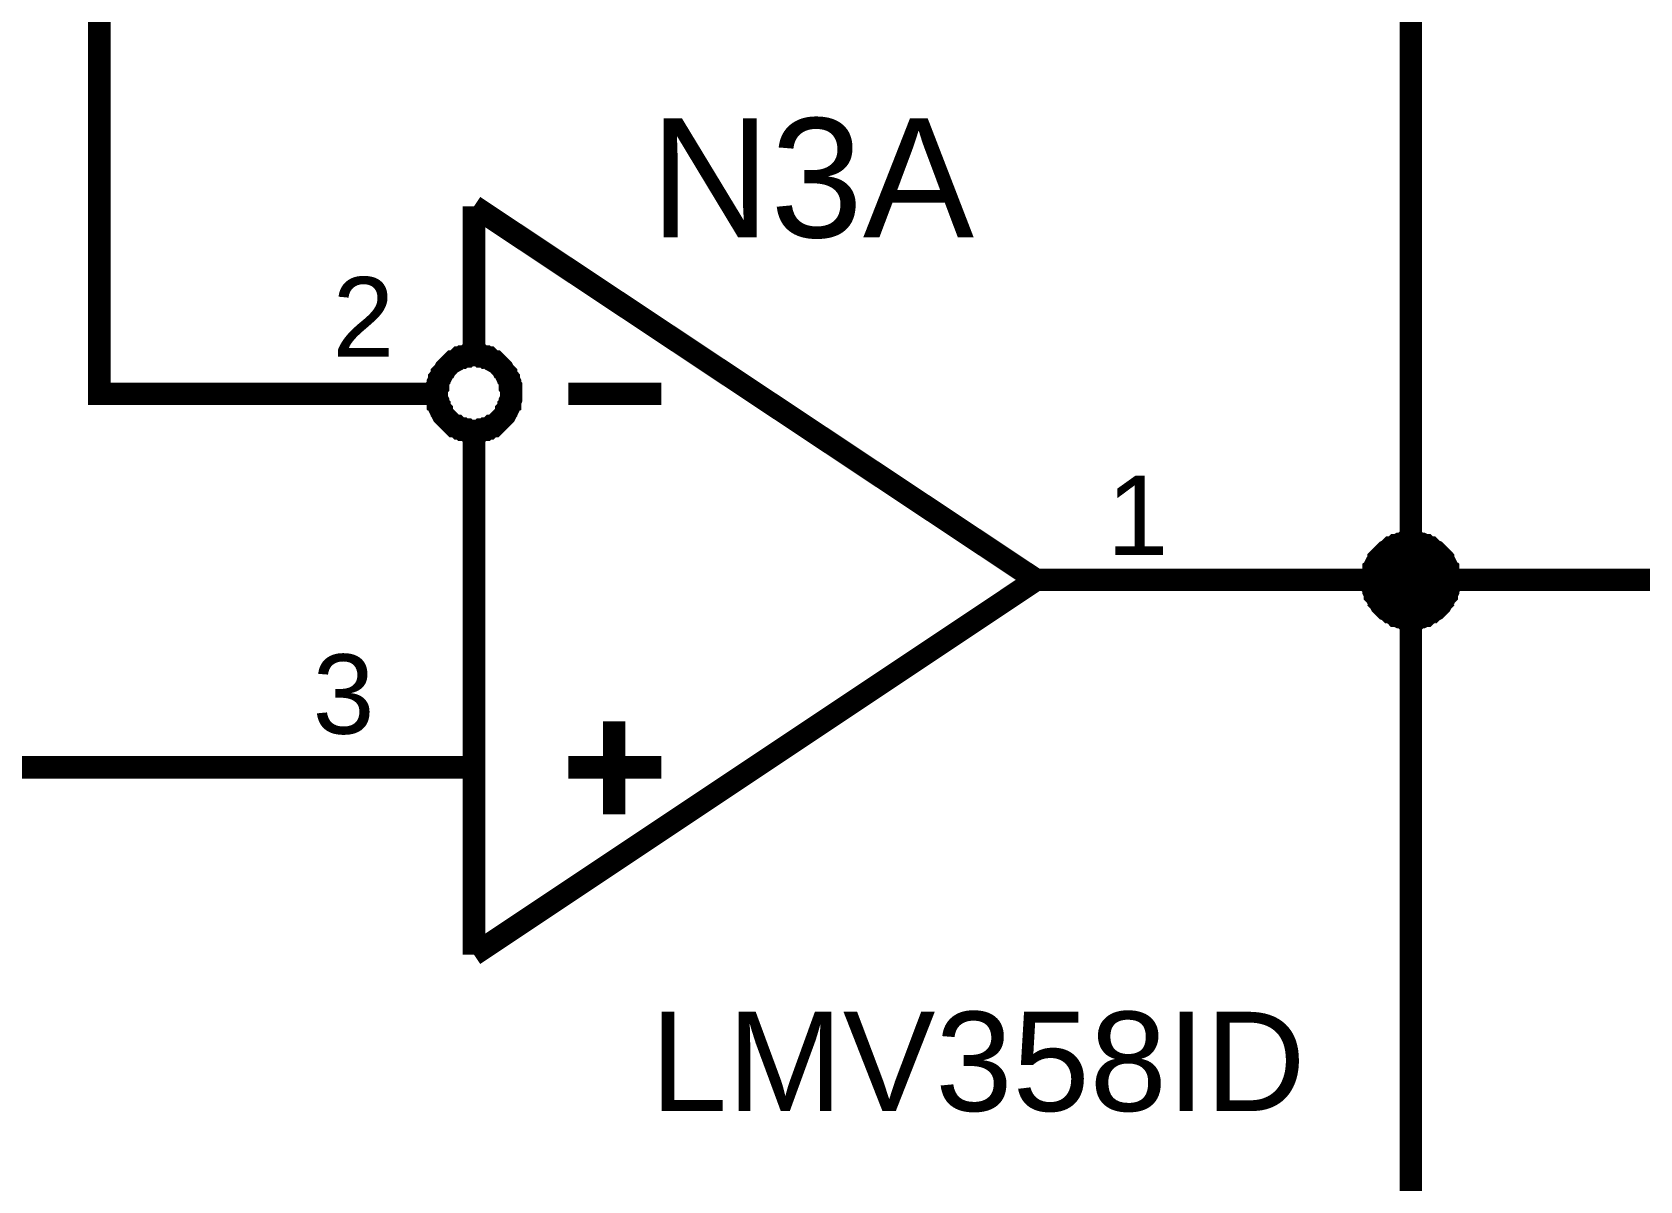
# Model space of a CAD drawing. Header units: millimetres. Extents: x -2024 to 917, y -725 to 13.
# Drawn here: x 366.23 to 387.68, y -271.8 to -256.47 of the extents above; entities that cross this region are included whole.
import ezdxf

# ---------------------------------------------------------------- set-up
doc = ezdxf.new("R2010")
doc.units = ezdxf.units.MM
doc.layers.add('Sheet', color=255, linetype='Continuous')
doc.styles.get("Standard").update_dxf_attribs({"font": 'arial.ttf'})

msp = doc.modelspace()

# ---------------------------------------------------------------- linework, layer by layer
at = {"layer": 'Sheet'}
for points, const_width in [([(369.626, -261.298), (367.127, -261.298), (367.127, -253.796), (384.621, -253.796), (384.621, -263.781), (382.122, -263.781)], 0.3), ([(372.125, -258.797), (372.125, -260.668)], 0.3), ([(372.125, -258.797), (379.623, -263.781)], 0.3), ([(371.628, -261.298), (371.628, -261.264), (371.628, -261.248), (371.628, -261.215), (371.645, -261.198), (371.645, -261.165), (371.645, -261.148), (371.662, -261.115), (371.662, -261.099), (371.678, -261.082), (371.695, -261.049), (371.695, -261.033), (371.711, -261.016), (371.728, -260.999), (371.744, -260.966), (371.761, -260.95), (371.777, -260.933), (371.794, -260.917), (371.81, -260.9), (371.827, -260.884), (371.844, -260.867), (371.86, -260.867), (371.893, -260.85), (371.91, -260.834), (371.926, -260.817), (371.959, -260.817), (371.976, -260.801), (371.993, -260.801), (372.026, -260.801), (372.042, -260.784), (372.075, -260.784), (372.092, -260.784), (372.125, -260.784)], 0.3), ([(372.125, -260.784), (372.092, -260.784), (372.075, -260.784), (372.042, -260.784), (372.026, -260.801), (371.993, -260.801), (371.976, -260.801), (371.959, -260.817), (371.926, -260.817), (371.91, -260.834), (371.893, -260.85), (371.86, -260.867), (371.844, -260.867), (371.827, -260.884), (371.81, -260.9), (371.794, -260.917), (371.777, -260.933), (371.761, -260.95), (371.744, -260.966), (371.728, -260.999), (371.711, -261.016), (371.695, -261.033), (371.695, -261.049), (371.678, -261.082), (371.662, -261.099), (371.662, -261.115), (371.645, -261.148), (371.645, -261.165), (371.645, -261.198), (371.628, -261.215), (371.628, -261.248), (371.628, -261.264), (371.628, -261.298)], 0.3), ([(372.125, -260.784), (372.158, -260.784), (372.175, -260.784), (372.208, -260.784), (372.224, -260.801), (372.257, -260.801), (372.274, -260.801), (372.29, -260.817), (372.324, -260.817), (372.34, -260.834), (372.357, -260.85), (372.39, -260.867), (372.406, -260.867), (372.423, -260.884), (372.439, -260.9), (372.456, -260.917), (372.473, -260.933), (372.489, -260.95), (372.506, -260.966), (372.522, -260.999), (372.539, -261.016), (372.555, -261.033), (372.555, -261.049), (372.572, -261.082), (372.588, -261.099), (372.588, -261.115), (372.605, -261.148), (372.605, -261.165), (372.605, -261.198), (372.621, -261.215), (372.621, -261.248), (372.621, -261.264), (372.621, -261.298)], 0.3), ([(372.621, -261.298), (372.621, -261.264), (372.621, -261.248), (372.621, -261.215), (372.605, -261.198), (372.605, -261.165), (372.605, -261.148), (372.588, -261.115), (372.588, -261.099), (372.572, -261.082), (372.555, -261.049), (372.555, -261.033), (372.539, -261.016), (372.522, -260.999), (372.506, -260.966), (372.489, -260.95), (372.473, -260.933), (372.456, -260.917), (372.439, -260.9), (372.423, -260.884), (372.406, -260.867), (372.39, -260.867), (372.357, -260.85), (372.34, -260.834), (372.324, -260.817), (372.29, -260.817), (372.274, -260.801), (372.257, -260.801), (372.224, -260.801), (372.208, -260.784), (372.175, -260.784), (372.158, -260.784), (372.125, -260.784)], 0.3), ([(371.628, -261.298), (369.626, -261.298)], 0.3), ([(372.125, -261.794), (372.092, -261.794), (372.075, -261.794), (372.042, -261.794), (372.026, -261.778), (371.993, -261.778), (371.976, -261.778), (371.959, -261.761), (371.926, -261.761), (371.91, -261.745), (371.893, -261.728), (371.86, -261.728), (371.844, -261.711), (371.827, -261.695), (371.81, -261.678), (371.794, -261.662), (371.777, -261.645), (371.761, -261.629), (371.744, -261.612), (371.728, -261.596), (371.711, -261.579), (371.695, -261.546), (371.695, -261.529), (371.678, -261.513), (371.662, -261.48), (371.662, -261.463), (371.645, -261.447), (371.645, -261.413), (371.645, -261.397), (371.628, -261.364), (371.628, -261.347), (371.628, -261.314), (371.628, -261.298)], 0.3), ([(371.628, -261.298), (371.628, -261.298)], 0.3), ([(371.628, -261.298), (371.628, -261.314), (371.628, -261.347), (371.628, -261.364), (371.645, -261.397), (371.645, -261.413), (371.645, -261.447), (371.662, -261.463), (371.662, -261.48), (371.678, -261.513), (371.695, -261.529), (371.695, -261.546), (371.711, -261.579), (371.728, -261.596), (371.744, -261.612), (371.761, -261.629), (371.777, -261.645), (371.794, -261.662), (371.81, -261.678), (371.827, -261.695), (371.844, -261.711), (371.86, -261.728), (371.893, -261.728), (371.91, -261.745), (371.926, -261.761), (371.959, -261.761), (371.976, -261.778), (371.993, -261.778), (372.026, -261.778), (372.042, -261.794), (372.075, -261.794), (372.092, -261.794), (372.125, -261.794)], 0.3), ([(372.621, -261.298), (372.621, -261.314), (372.621, -261.347), (372.621, -261.364), (372.605, -261.397), (372.605, -261.413), (372.605, -261.447), (372.588, -261.463), (372.588, -261.48), (372.572, -261.513), (372.555, -261.529), (372.555, -261.546), (372.539, -261.579), (372.522, -261.596), (372.506, -261.612), (372.489, -261.629), (372.473, -261.645), (372.456, -261.662), (372.439, -261.678), (372.423, -261.695), (372.406, -261.711), (372.39, -261.728), (372.357, -261.728), (372.34, -261.745), (372.324, -261.761), (372.29, -261.761), (372.274, -261.778), (372.257, -261.778), (372.224, -261.778), (372.208, -261.794), (372.175, -261.794), (372.158, -261.794), (372.125, -261.794)], 0.3), ([(372.125, -261.794), (372.158, -261.794), (372.175, -261.794), (372.208, -261.794), (372.224, -261.778), (372.257, -261.778), (372.274, -261.778), (372.29, -261.761), (372.324, -261.761), (372.34, -261.745), (372.357, -261.728), (372.39, -261.728), (372.406, -261.711), (372.423, -261.695), (372.439, -261.678), (372.456, -261.662), (372.473, -261.645), (372.489, -261.629), (372.506, -261.612), (372.522, -261.596), (372.539, -261.579), (372.555, -261.546), (372.555, -261.529), (372.572, -261.513), (372.588, -261.48), (372.588, -261.463), (372.605, -261.447), (372.605, -261.413), (372.605, -261.397), (372.621, -261.364), (372.621, -261.347), (372.621, -261.314), (372.621, -261.298)], 0.3), ([(372.621, -261.298), (372.621, -261.298), (372.621, -261.298), (372.621, -261.298), (372.621, -261.298), (372.621, -261.298), (372.621, -261.298), (372.621, -261.298), (372.621, -261.298), (372.621, -261.298), (372.621, -261.298), (372.621, -261.298), (372.621, -261.298), (372.621, -261.298), (372.621, -261.298), (372.621, -261.298), (372.621, -261.298), (372.621, -261.298), (372.621, -261.298), (372.621, -261.298), (372.621, -261.298), (372.621, -261.298), (372.621, -261.298), (372.621, -261.298), (372.621, -261.298), (372.621, -261.298), (372.621, -261.298), (372.621, -261.298), (372.621, -261.298), (372.621, -261.298), (372.621, -261.298), (372.621, -261.298), (372.621, -261.298)], 0.3), ([(372.621, -261.298), (372.621, -261.298)], 0.3), ([(373.383, -261.298), (374.624, -261.298)], 0.3), ([(372.125, -261.91), (372.125, -268.782)], 0.3), ([(384.108, -263.781), (384.108, -263.765), (384.108, -263.732), (384.108, -263.715), (384.124, -263.682), (384.124, -263.665), (384.124, -263.632), (384.141, -263.616), (384.141, -263.599), (384.158, -263.566), (384.174, -263.55), (384.191, -263.533), (384.191, -263.5), (384.207, -263.483), (384.224, -263.467), (384.24, -263.45), (384.257, -263.434), (384.273, -263.417), (384.29, -263.4), (384.323, -263.384), (384.34, -263.367), (384.356, -263.351), (384.373, -263.351), (384.406, -263.334), (384.422, -263.318), (384.439, -263.318), (384.472, -263.301), (384.489, -263.301), (384.522, -263.301), (384.538, -263.285), (384.571, -263.285), (384.588, -263.285), (384.621, -263.285)], 0.3), ([(384.108, -263.781), (384.108, -263.765), (384.108, -263.732), (384.108, -263.715), (384.124, -263.682), (384.124, -263.665), (384.124, -263.632), (384.141, -263.616), (384.141, -263.599), (384.158, -263.566), (384.174, -263.55), (384.191, -263.533), (384.191, -263.5), (384.207, -263.483), (384.224, -263.467), (384.24, -263.45), (384.257, -263.434), (384.273, -263.417), (384.29, -263.4), (384.323, -263.384), (384.34, -263.367), (384.356, -263.351), (384.373, -263.351), (384.406, -263.334), (384.422, -263.318), (384.439, -263.318), (384.472, -263.301), (384.489, -263.301), (384.522, -263.301), (384.538, -263.285), (384.571, -263.285), (384.588, -263.285), (384.621, -263.285)], 0.3), ([(384.108, -263.781), (384.108, -263.765), (384.108, -263.732), (384.108, -263.715), (384.124, -263.682), (384.124, -263.665), (384.124, -263.632), (384.141, -263.616), (384.141, -263.599), (384.158, -263.566), (384.174, -263.55), (384.191, -263.533), (384.191, -263.5), (384.207, -263.483), (384.224, -263.467), (384.24, -263.45), (384.257, -263.434), (384.273, -263.417), (384.29, -263.4), (384.323, -263.384), (384.34, -263.367), (384.356, -263.351), (384.373, -263.351), (384.406, -263.334), (384.422, -263.318), (384.439, -263.318), (384.472, -263.301), (384.489, -263.301), (384.522, -263.301), (384.538, -263.285), (384.571, -263.285), (384.588, -263.285), (384.621, -263.285)], 0.3), ([(384.108, -263.781), (384.108, -263.765), (384.108, -263.732), (384.108, -263.715), (384.124, -263.682), (384.124, -263.665), (384.124, -263.632), (384.141, -263.616), (384.141, -263.599), (384.158, -263.566), (384.174, -263.55), (384.191, -263.533), (384.191, -263.5), (384.207, -263.483), (384.224, -263.467), (384.24, -263.45), (384.257, -263.434), (384.273, -263.417), (384.29, -263.4), (384.323, -263.384), (384.34, -263.367), (384.356, -263.351), (384.373, -263.351), (384.406, -263.334), (384.422, -263.318), (384.439, -263.318), (384.472, -263.301), (384.489, -263.301), (384.522, -263.301), (384.538, -263.285), (384.571, -263.285), (384.588, -263.285), (384.621, -263.285)], 0.3), ([(384.108, -263.781), (384.108, -263.765), (384.108, -263.732), (384.108, -263.715), (384.124, -263.682), (384.124, -263.665), (384.124, -263.632), (384.141, -263.616), (384.141, -263.599), (384.158, -263.566), (384.174, -263.55), (384.191, -263.533), (384.191, -263.5), (384.207, -263.483), (384.224, -263.467), (384.24, -263.45), (384.257, -263.434), (384.273, -263.417), (384.29, -263.4), (384.323, -263.384), (384.34, -263.367), (384.356, -263.351), (384.373, -263.351), (384.406, -263.334), (384.422, -263.318), (384.439, -263.318), (384.472, -263.301), (384.489, -263.301), (384.522, -263.301), (384.538, -263.285), (384.571, -263.285), (384.588, -263.285), (384.621, -263.285)], 0.3), ([(384.108, -263.781), (384.108, -263.765), (384.108, -263.732), (384.108, -263.715), (384.124, -263.682), (384.124, -263.665), (384.124, -263.632), (384.141, -263.616), (384.141, -263.599), (384.158, -263.566), (384.174, -263.55), (384.191, -263.533), (384.191, -263.5), (384.207, -263.483), (384.224, -263.467), (384.24, -263.45), (384.257, -263.434), (384.273, -263.417), (384.29, -263.4), (384.323, -263.384), (384.34, -263.367), (384.356, -263.351), (384.373, -263.351), (384.406, -263.334), (384.422, -263.318), (384.439, -263.318), (384.472, -263.301), (384.489, -263.301), (384.522, -263.301), (384.538, -263.285), (384.571, -263.285), (384.588, -263.285), (384.621, -263.285)], 0.3), ([(384.621, -263.285), (384.621, -263.285)], 0.3), ([(384.621, -263.285), (384.654, -263.285), (384.671, -263.285), (384.704, -263.285), (384.72, -263.301), (384.753, -263.301), (384.77, -263.301), (384.803, -263.318), (384.82, -263.318), (384.836, -263.334), (384.869, -263.351), (384.886, -263.351), (384.902, -263.367), (384.919, -263.384), (384.952, -263.4), (384.969, -263.417), (384.985, -263.434), (385.002, -263.45), (385.018, -263.467), (385.035, -263.483), (385.051, -263.5), (385.051, -263.533), (385.068, -263.55), (385.084, -263.566), (385.101, -263.599), (385.101, -263.616), (385.118, -263.632), (385.118, -263.665), (385.118, -263.682), (385.134, -263.715), (385.134, -263.732), (385.134, -263.765), (385.134, -263.781)], 0.3), ([(384.621, -263.285), (384.621, -263.285)], 0.3), ([(384.621, -263.285), (384.654, -263.285), (384.671, -263.285), (384.704, -263.285), (384.72, -263.301), (384.753, -263.301), (384.77, -263.301), (384.803, -263.318), (384.82, -263.318), (384.836, -263.334), (384.869, -263.351), (384.886, -263.351), (384.902, -263.367), (384.919, -263.384), (384.952, -263.4), (384.969, -263.417), (384.985, -263.434), (385.002, -263.45), (385.018, -263.467), (385.035, -263.483), (385.051, -263.5), (385.051, -263.533), (385.068, -263.55), (385.084, -263.566), (385.101, -263.599), (385.101, -263.616), (385.118, -263.632), (385.118, -263.665), (385.118, -263.682), (385.134, -263.715), (385.134, -263.732), (385.134, -263.765), (385.134, -263.781)], 0.3), ([(384.621, -263.285), (384.621, -263.285)], 0.3), ([(384.621, -263.285), (384.654, -263.285), (384.671, -263.285), (384.704, -263.285), (384.72, -263.301), (384.753, -263.301), (384.77, -263.301), (384.803, -263.318), (384.82, -263.318), (384.836, -263.334), (384.869, -263.351), (384.886, -263.351), (384.902, -263.367), (384.919, -263.384), (384.952, -263.4), (384.969, -263.417), (384.985, -263.434), (385.002, -263.45), (385.018, -263.467), (385.035, -263.483), (385.051, -263.5), (385.051, -263.533), (385.068, -263.55), (385.084, -263.566), (385.101, -263.599), (385.101, -263.616), (385.118, -263.632), (385.118, -263.665), (385.118, -263.682), (385.134, -263.715), (385.134, -263.732), (385.134, -263.765), (385.134, -263.781)], 0.3), ([(384.621, -263.285), (384.621, -263.285)], 0.3), ([(384.621, -263.285), (384.654, -263.285), (384.671, -263.285), (384.704, -263.285), (384.72, -263.301), (384.753, -263.301), (384.77, -263.301), (384.803, -263.318), (384.82, -263.318), (384.836, -263.334), (384.869, -263.351), (384.886, -263.351), (384.902, -263.367), (384.919, -263.384), (384.952, -263.4), (384.969, -263.417), (384.985, -263.434), (385.002, -263.45), (385.018, -263.467), (385.035, -263.483), (385.051, -263.5), (385.051, -263.533), (385.068, -263.55), (385.084, -263.566), (385.101, -263.599), (385.101, -263.616), (385.118, -263.632), (385.118, -263.665), (385.118, -263.682), (385.134, -263.715), (385.134, -263.732), (385.134, -263.765), (385.134, -263.781)], 0.3), ([(384.621, -263.285), (384.621, -263.285)], 0.3), ([(384.621, -263.285), (384.654, -263.285), (384.671, -263.285), (384.704, -263.285), (384.72, -263.301), (384.753, -263.301), (384.77, -263.301), (384.803, -263.318), (384.82, -263.318), (384.836, -263.334), (384.869, -263.351), (384.886, -263.351), (384.902, -263.367), (384.919, -263.384), (384.952, -263.4), (384.969, -263.417), (384.985, -263.434), (385.002, -263.45), (385.018, -263.467), (385.035, -263.483), (385.051, -263.5), (385.051, -263.533), (385.068, -263.55), (385.084, -263.566), (385.101, -263.599), (385.101, -263.616), (385.118, -263.632), (385.118, -263.665), (385.118, -263.682), (385.134, -263.715), (385.134, -263.732), (385.134, -263.765), (385.134, -263.781)], 0.3), ([(384.621, -263.285), (384.621, -263.285)], 0.3), ([(384.621, -263.285), (384.654, -263.285), (384.671, -263.285), (384.704, -263.285), (384.72, -263.301), (384.753, -263.301), (384.77, -263.301), (384.803, -263.318), (384.82, -263.318), (384.836, -263.334), (384.869, -263.351), (384.886, -263.351), (384.902, -263.367), (384.919, -263.384), (384.952, -263.4), (384.969, -263.417), (384.985, -263.434), (385.002, -263.45), (385.018, -263.467), (385.035, -263.483), (385.051, -263.5), (385.051, -263.533), (385.068, -263.55), (385.084, -263.566), (385.101, -263.599), (385.101, -263.616), (385.118, -263.632), (385.118, -263.665), (385.118, -263.682), (385.134, -263.715), (385.134, -263.732), (385.134, -263.765), (385.134, -263.781)], 0.3), ([(384.108, -263.781), (384.108, -263.765), (384.108, -263.732), (384.108, -263.715), (384.124, -263.682), (384.124, -263.665), (384.124, -263.632), (384.141, -263.616), (384.141, -263.599), (384.158, -263.566), (384.174, -263.55), (384.191, -263.533), (384.191, -263.5), (384.207, -263.483), (384.224, -263.467), (384.24, -263.45), (384.257, -263.434), (384.273, -263.417), (384.29, -263.4), (384.323, -263.384), (384.34, -263.367), (384.356, -263.351), (384.373, -263.351), (384.406, -263.334), (384.422, -263.318), (384.439, -263.318), (384.472, -263.301), (384.489, -263.301), (384.522, -263.301), (384.538, -263.285), (384.571, -263.285), (384.588, -263.285), (384.621, -263.285)], 0.0991), ([(384.108, -263.781), (384.108, -263.765), (384.108, -263.732), (384.108, -263.715), (384.124, -263.682), (384.124, -263.665), (384.124, -263.632), (384.141, -263.616), (384.141, -263.599), (384.158, -263.566), (384.174, -263.55), (384.191, -263.533), (384.191, -263.5), (384.207, -263.483), (384.224, -263.467), (384.24, -263.45), (384.257, -263.434), (384.273, -263.417), (384.29, -263.4), (384.323, -263.384), (384.34, -263.367), (384.356, -263.351), (384.373, -263.351), (384.406, -263.334), (384.422, -263.318), (384.439, -263.318), (384.472, -263.301), (384.489, -263.301), (384.522, -263.301), (384.538, -263.285), (384.571, -263.285), (384.588, -263.285), (384.621, -263.285)], 0.0991), ([(384.108, -263.781), (384.108, -263.765), (384.108, -263.732), (384.108, -263.715), (384.124, -263.682), (384.124, -263.665), (384.124, -263.632), (384.141, -263.616), (384.141, -263.599), (384.158, -263.566), (384.174, -263.55), (384.191, -263.533), (384.191, -263.5), (384.207, -263.483), (384.224, -263.467), (384.24, -263.45), (384.257, -263.434), (384.273, -263.417), (384.29, -263.4), (384.323, -263.384), (384.34, -263.367), (384.356, -263.351), (384.373, -263.351), (384.406, -263.334), (384.422, -263.318), (384.439, -263.318), (384.472, -263.301), (384.489, -263.301), (384.522, -263.301), (384.538, -263.285), (384.571, -263.285), (384.588, -263.285), (384.621, -263.285)], 0.0991), ([(384.108, -263.781), (384.108, -263.765), (384.108, -263.732), (384.108, -263.715), (384.124, -263.682), (384.124, -263.665), (384.124, -263.632), (384.141, -263.616), (384.141, -263.599), (384.158, -263.566), (384.174, -263.55), (384.191, -263.533), (384.191, -263.5), (384.207, -263.483), (384.224, -263.467), (384.24, -263.45), (384.257, -263.434), (384.273, -263.417), (384.29, -263.4), (384.323, -263.384), (384.34, -263.367), (384.356, -263.351), (384.373, -263.351), (384.406, -263.334), (384.422, -263.318), (384.439, -263.318), (384.472, -263.301), (384.489, -263.301), (384.522, -263.301), (384.538, -263.285), (384.571, -263.285), (384.588, -263.285), (384.621, -263.285)], 0.0991), ([(384.108, -263.781), (384.108, -263.765), (384.108, -263.732), (384.108, -263.715), (384.124, -263.682), (384.124, -263.665), (384.124, -263.632), (384.141, -263.616), (384.141, -263.599), (384.158, -263.566), (384.174, -263.55), (384.191, -263.533), (384.191, -263.5), (384.207, -263.483), (384.224, -263.467), (384.24, -263.45), (384.257, -263.434), (384.273, -263.417), (384.29, -263.4), (384.323, -263.384), (384.34, -263.367), (384.356, -263.351), (384.373, -263.351), (384.406, -263.334), (384.422, -263.318), (384.439, -263.318), (384.472, -263.301), (384.489, -263.301), (384.522, -263.301), (384.538, -263.285), (384.571, -263.285), (384.588, -263.285), (384.621, -263.285)], 0.0991), ([(384.108, -263.781), (384.108, -263.765), (384.108, -263.732), (384.108, -263.715), (384.124, -263.682), (384.124, -263.665), (384.124, -263.632), (384.141, -263.616), (384.141, -263.599), (384.158, -263.566), (384.174, -263.55), (384.191, -263.533), (384.191, -263.5), (384.207, -263.483), (384.224, -263.467), (384.24, -263.45), (384.257, -263.434), (384.273, -263.417), (384.29, -263.4), (384.323, -263.384), (384.34, -263.367), (384.356, -263.351), (384.373, -263.351), (384.406, -263.334), (384.422, -263.318), (384.439, -263.318), (384.472, -263.301), (384.489, -263.301), (384.522, -263.301), (384.538, -263.285), (384.571, -263.285), (384.588, -263.285), (384.621, -263.285)], 0.0991), ([(384.621, -263.285), (384.621, -263.285)], 0.0991), ([(384.621, -263.285), (384.654, -263.285), (384.671, -263.285), (384.704, -263.285), (384.72, -263.301), (384.753, -263.301), (384.77, -263.301), (384.803, -263.318), (384.82, -263.318), (384.836, -263.334), (384.869, -263.351), (384.886, -263.351), (384.902, -263.367), (384.919, -263.384), (384.952, -263.4), (384.969, -263.417), (384.985, -263.434), (385.002, -263.45), (385.018, -263.467), (385.035, -263.483), (385.051, -263.5), (385.051, -263.533), (385.068, -263.55), (385.084, -263.566), (385.101, -263.599), (385.101, -263.616), (385.118, -263.632), (385.118, -263.665), (385.118, -263.682), (385.134, -263.715), (385.134, -263.732), (385.134, -263.765), (385.134, -263.781)], 0.0991), ([(384.621, -263.285), (384.621, -263.285)], 0.0991), ([(384.621, -263.285), (384.654, -263.285), (384.671, -263.285), (384.704, -263.285), (384.72, -263.301), (384.753, -263.301), (384.77, -263.301), (384.803, -263.318), (384.82, -263.318), (384.836, -263.334), (384.869, -263.351), (384.886, -263.351), (384.902, -263.367), (384.919, -263.384), (384.952, -263.4), (384.969, -263.417), (384.985, -263.434), (385.002, -263.45), (385.018, -263.467), (385.035, -263.483), (385.051, -263.5), (385.051, -263.533), (385.068, -263.55), (385.084, -263.566), (385.101, -263.599), (385.101, -263.616), (385.118, -263.632), (385.118, -263.665), (385.118, -263.682), (385.134, -263.715), (385.134, -263.732), (385.134, -263.765), (385.134, -263.781)], 0.0991), ([(384.621, -263.285), (384.621, -263.285)], 0.0991), ([(384.621, -263.285), (384.654, -263.285), (384.671, -263.285), (384.704, -263.285), (384.72, -263.301), (384.753, -263.301), (384.77, -263.301), (384.803, -263.318), (384.82, -263.318), (384.836, -263.334), (384.869, -263.351), (384.886, -263.351), (384.902, -263.367), (384.919, -263.384), (384.952, -263.4), (384.969, -263.417), (384.985, -263.434), (385.002, -263.45), (385.018, -263.467), (385.035, -263.483), (385.051, -263.5), (385.051, -263.533), (385.068, -263.55), (385.084, -263.566), (385.101, -263.599), (385.101, -263.616), (385.118, -263.632), (385.118, -263.665), (385.118, -263.682), (385.134, -263.715), (385.134, -263.732), (385.134, -263.765), (385.134, -263.781)], 0.0991), ([(384.621, -263.285), (384.621, -263.285)], 0.0991), ([(384.621, -263.285), (384.654, -263.285), (384.671, -263.285), (384.704, -263.285), (384.72, -263.301), (384.753, -263.301), (384.77, -263.301), (384.803, -263.318), (384.82, -263.318), (384.836, -263.334), (384.869, -263.351), (384.886, -263.351), (384.902, -263.367), (384.919, -263.384), (384.952, -263.4), (384.969, -263.417), (384.985, -263.434), (385.002, -263.45), (385.018, -263.467), (385.035, -263.483), (385.051, -263.5), (385.051, -263.533), (385.068, -263.55), (385.084, -263.566), (385.101, -263.599), (385.101, -263.616), (385.118, -263.632), (385.118, -263.665), (385.118, -263.682), (385.134, -263.715), (385.134, -263.732), (385.134, -263.765), (385.134, -263.781)], 0.0991), ([(384.621, -263.285), (384.621, -263.285)], 0.0991), ([(384.621, -263.285), (384.654, -263.285), (384.671, -263.285), (384.704, -263.285), (384.72, -263.301), (384.753, -263.301), (384.77, -263.301), (384.803, -263.318), (384.82, -263.318), (384.836, -263.334), (384.869, -263.351), (384.886, -263.351), (384.902, -263.367), (384.919, -263.384), (384.952, -263.4), (384.969, -263.417), (384.985, -263.434), (385.002, -263.45), (385.018, -263.467), (385.035, -263.483), (385.051, -263.5), (385.051, -263.533), (385.068, -263.55), (385.084, -263.566), (385.101, -263.599), (385.101, -263.616), (385.118, -263.632), (385.118, -263.665), (385.118, -263.682), (385.134, -263.715), (385.134, -263.732), (385.134, -263.765), (385.134, -263.781)], 0.0991), ([(384.621, -263.285), (384.621, -263.285)], 0.0991), ([(384.621, -263.285), (384.654, -263.285), (384.671, -263.285), (384.704, -263.285), (384.72, -263.301), (384.753, -263.301), (384.77, -263.301), (384.803, -263.318), (384.82, -263.318), (384.836, -263.334), (384.869, -263.351), (384.886, -263.351), (384.902, -263.367), (384.919, -263.384), (384.952, -263.4), (384.969, -263.417), (384.985, -263.434), (385.002, -263.45), (385.018, -263.467), (385.035, -263.483), (385.051, -263.5), (385.051, -263.533), (385.068, -263.55), (385.084, -263.566), (385.101, -263.599), (385.101, -263.616), (385.118, -263.632), (385.118, -263.665), (385.118, -263.682), (385.134, -263.715), (385.134, -263.732), (385.134, -263.765), (385.134, -263.781)], 0.0991), ([(379.623, -263.781), (372.125, -268.782)], 0.3), ([(379.623, -263.781), (382.122, -263.781)], 0.3), ([(384.621, -264.295), (384.588, -264.295), (384.571, -264.295), (384.538, -264.295), (384.522, -264.278), (384.489, -264.278), (384.472, -264.278), (384.439, -264.262), (384.422, -264.262), (384.406, -264.245), (384.373, -264.228), (384.356, -264.212), (384.34, -264.212), (384.323, -264.195), (384.29, -264.179), (384.273, -264.162), (384.257, -264.146), (384.24, -264.129), (384.224, -264.113), (384.207, -264.079), (384.191, -264.063), (384.191, -264.046), (384.174, -264.03), (384.158, -263.997), (384.141, -263.98), (384.141, -263.963), (384.124, -263.93), (384.124, -263.914), (384.124, -263.881), (384.108, -263.864), (384.108, -263.831), (384.108, -263.814), (384.108, -263.781)], 0.3), ([(384.108, -263.781), (384.108, -263.781)], 0.3), ([(384.621, -264.295), (384.588, -264.295), (384.571, -264.295), (384.538, -264.295), (384.522, -264.278), (384.489, -264.278), (384.472, -264.278), (384.439, -264.262), (384.422, -264.262), (384.406, -264.245), (384.373, -264.228), (384.356, -264.212), (384.34, -264.212), (384.323, -264.195), (384.29, -264.179), (384.273, -264.162), (384.257, -264.146), (384.24, -264.129), (384.224, -264.113), (384.207, -264.079), (384.191, -264.063), (384.191, -264.046), (384.174, -264.03), (384.158, -263.997), (384.141, -263.98), (384.141, -263.963), (384.124, -263.93), (384.124, -263.914), (384.124, -263.881), (384.108, -263.864), (384.108, -263.831), (384.108, -263.814), (384.108, -263.781)], 0.3), ([(384.108, -263.781), (384.108, -263.781)], 0.3), ([(384.621, -264.295), (384.588, -264.295), (384.571, -264.295), (384.538, -264.295), (384.522, -264.278), (384.489, -264.278), (384.472, -264.278), (384.439, -264.262), (384.422, -264.262), (384.406, -264.245), (384.373, -264.228), (384.356, -264.212), (384.34, -264.212), (384.323, -264.195), (384.29, -264.179), (384.273, -264.162), (384.257, -264.146), (384.24, -264.129), (384.224, -264.113), (384.207, -264.079), (384.191, -264.063), (384.191, -264.046), (384.174, -264.03), (384.158, -263.997), (384.141, -263.98), (384.141, -263.963), (384.124, -263.93), (384.124, -263.914), (384.124, -263.881), (384.108, -263.864), (384.108, -263.831), (384.108, -263.814), (384.108, -263.781)], 0.3), ([(384.108, -263.781), (384.108, -263.781)], 0.3), ([(384.621, -264.295), (384.588, -264.295), (384.571, -264.295), (384.538, -264.295), (384.522, -264.278), (384.489, -264.278), (384.472, -264.278), (384.439, -264.262), (384.422, -264.262), (384.406, -264.245), (384.373, -264.228), (384.356, -264.212), (384.34, -264.212), (384.323, -264.195), (384.29, -264.179), (384.273, -264.162), (384.257, -264.146), (384.24, -264.129), (384.224, -264.113), (384.207, -264.079), (384.191, -264.063), (384.191, -264.046), (384.174, -264.03), (384.158, -263.997), (384.141, -263.98), (384.141, -263.963), (384.124, -263.93), (384.124, -263.914), (384.124, -263.881), (384.108, -263.864), (384.108, -263.831), (384.108, -263.814), (384.108, -263.781)], 0.3), ([(384.108, -263.781), (384.108, -263.781)], 0.3), ([(384.621, -264.295), (384.588, -264.295), (384.571, -264.295), (384.538, -264.295), (384.522, -264.278), (384.489, -264.278), (384.472, -264.278), (384.439, -264.262), (384.422, -264.262), (384.406, -264.245), (384.373, -264.228), (384.356, -264.212), (384.34, -264.212), (384.323, -264.195), (384.29, -264.179), (384.273, -264.162), (384.257, -264.146), (384.24, -264.129), (384.224, -264.113), (384.207, -264.079), (384.191, -264.063), (384.191, -264.046), (384.174, -264.03), (384.158, -263.997), (384.141, -263.98), (384.141, -263.963), (384.124, -263.93), (384.124, -263.914), (384.124, -263.881), (384.108, -263.864), (384.108, -263.831), (384.108, -263.814), (384.108, -263.781)], 0.3), ([(384.108, -263.781), (384.108, -263.781)], 0.3), ([(384.621, -264.295), (384.588, -264.295), (384.571, -264.295), (384.538, -264.295), (384.522, -264.278), (384.489, -264.278), (384.472, -264.278), (384.439, -264.262), (384.422, -264.262), (384.406, -264.245), (384.373, -264.228), (384.356, -264.212), (384.34, -264.212), (384.323, -264.195), (384.29, -264.179), (384.273, -264.162), (384.257, -264.146), (384.24, -264.129), (384.224, -264.113), (384.207, -264.079), (384.191, -264.063), (384.191, -264.046), (384.174, -264.03), (384.158, -263.997), (384.141, -263.98), (384.141, -263.963), (384.124, -263.93), (384.124, -263.914), (384.124, -263.881), (384.108, -263.864), (384.108, -263.831), (384.108, -263.814), (384.108, -263.781)], 0.3), ([(384.108, -263.781), (384.108, -263.781)], 0.3), ([(384.621, -264.295), (384.588, -264.295), (384.571, -264.295), (384.538, -264.295), (384.522, -264.278), (384.489, -264.278), (384.472, -264.278), (384.439, -264.262), (384.422, -264.262), (384.406, -264.245), (384.373, -264.228), (384.356, -264.212), (384.34, -264.212), (384.323, -264.195), (384.29, -264.179), (384.273, -264.162), (384.257, -264.146), (384.24, -264.129), (384.224, -264.113), (384.207, -264.079), (384.191, -264.063), (384.191, -264.046), (384.174, -264.03), (384.158, -263.997), (384.141, -263.98), (384.141, -263.963), (384.124, -263.93), (384.124, -263.914), (384.124, -263.881), (384.108, -263.864), (384.108, -263.831), (384.108, -263.814), (384.108, -263.781)], 0.0991), ([(384.108, -263.781), (384.108, -263.781)], 0.0991), ([(384.621, -264.295), (384.588, -264.295), (384.571, -264.295), (384.538, -264.295), (384.522, -264.278), (384.489, -264.278), (384.472, -264.278), (384.439, -264.262), (384.422, -264.262), (384.406, -264.245), (384.373, -264.228), (384.356, -264.212), (384.34, -264.212), (384.323, -264.195), (384.29, -264.179), (384.273, -264.162), (384.257, -264.146), (384.24, -264.129), (384.224, -264.113), (384.207, -264.079), (384.191, -264.063), (384.191, -264.046), (384.174, -264.03), (384.158, -263.997), (384.141, -263.98), (384.141, -263.963), (384.124, -263.93), (384.124, -263.914), (384.124, -263.881), (384.108, -263.864), (384.108, -263.831), (384.108, -263.814), (384.108, -263.781)], 0.0991), ([(384.108, -263.781), (384.108, -263.781)], 0.0991), ([(384.621, -264.295), (384.588, -264.295), (384.571, -264.295), (384.538, -264.295), (384.522, -264.278), (384.489, -264.278), (384.472, -264.278), (384.439, -264.262), (384.422, -264.262), (384.406, -264.245), (384.373, -264.228), (384.356, -264.212), (384.34, -264.212), (384.323, -264.195), (384.29, -264.179), (384.273, -264.162), (384.257, -264.146), (384.24, -264.129), (384.224, -264.113), (384.207, -264.079), (384.191, -264.063), (384.191, -264.046), (384.174, -264.03), (384.158, -263.997), (384.141, -263.98), (384.141, -263.963), (384.124, -263.93), (384.124, -263.914), (384.124, -263.881), (384.108, -263.864), (384.108, -263.831), (384.108, -263.814), (384.108, -263.781)], 0.0991), ([(384.108, -263.781), (384.108, -263.781)], 0.0991), ([(384.621, -264.295), (384.588, -264.295), (384.571, -264.295), (384.538, -264.295), (384.522, -264.278), (384.489, -264.278), (384.472, -264.278), (384.439, -264.262), (384.422, -264.262), (384.406, -264.245), (384.373, -264.228), (384.356, -264.212), (384.34, -264.212), (384.323, -264.195), (384.29, -264.179), (384.273, -264.162), (384.257, -264.146), (384.24, -264.129), (384.224, -264.113), (384.207, -264.079), (384.191, -264.063), (384.191, -264.046), (384.174, -264.03), (384.158, -263.997), (384.141, -263.98), (384.141, -263.963), (384.124, -263.93), (384.124, -263.914), (384.124, -263.881), (384.108, -263.864), (384.108, -263.831), (384.108, -263.814), (384.108, -263.781)], 0.0991), ([(384.108, -263.781), (384.108, -263.781)], 0.0991), ([(384.621, -264.295), (384.588, -264.295), (384.571, -264.295), (384.538, -264.295), (384.522, -264.278), (384.489, -264.278), (384.472, -264.278), (384.439, -264.262), (384.422, -264.262), (384.406, -264.245), (384.373, -264.228), (384.356, -264.212), (384.34, -264.212), (384.323, -264.195), (384.29, -264.179), (384.273, -264.162), (384.257, -264.146), (384.24, -264.129), (384.224, -264.113), (384.207, -264.079), (384.191, -264.063), (384.191, -264.046), (384.174, -264.03), (384.158, -263.997), (384.141, -263.98), (384.141, -263.963), (384.124, -263.93), (384.124, -263.914), (384.124, -263.881), (384.108, -263.864), (384.108, -263.831), (384.108, -263.814), (384.108, -263.781)], 0.0991), ([(384.108, -263.781), (384.108, -263.781)], 0.0991), ([(384.621, -264.295), (384.588, -264.295), (384.571, -264.295), (384.538, -264.295), (384.522, -264.278), (384.489, -264.278), (384.472, -264.278), (384.439, -264.262), (384.422, -264.262), (384.406, -264.245), (384.373, -264.228), (384.356, -264.212), (384.34, -264.212), (384.323, -264.195), (384.29, -264.179), (384.273, -264.162), (384.257, -264.146), (384.24, -264.129), (384.224, -264.113), (384.207, -264.079), (384.191, -264.063), (384.191, -264.046), (384.174, -264.03), (384.158, -263.997), (384.141, -263.98), (384.141, -263.963), (384.124, -263.93), (384.124, -263.914), (384.124, -263.881), (384.108, -263.864), (384.108, -263.831), (384.108, -263.814), (384.108, -263.781)], 0.0991), ([(384.108, -263.781), (384.108, -263.781)], 0.0991), ([(385.134, -263.781), (385.134, -263.814), (385.134, -263.831), (385.134, -263.864), (385.118, -263.881), (385.118, -263.914), (385.118, -263.93), (385.101, -263.963), (385.101, -263.98), (385.084, -263.997), (385.068, -264.03), (385.051, -264.046), (385.051, -264.063), (385.035, -264.079), (385.018, -264.113), (385.002, -264.129), (384.985, -264.146), (384.969, -264.162), (384.952, -264.179), (384.919, -264.195), (384.902, -264.212), (384.886, -264.212), (384.869, -264.228), (384.836, -264.245), (384.82, -264.262), (384.803, -264.262), (384.77, -264.278), (384.753, -264.278), (384.72, -264.278), (384.704, -264.295), (384.671, -264.295), (384.654, -264.295), (384.621, -264.295)], 0.3), ([(384.621, -263.781), (387.12, -263.781)], 0.3), ([(385.134, -263.781), (385.134, -263.814), (385.134, -263.831), (385.134, -263.864), (385.118, -263.881), (385.118, -263.914), (385.118, -263.93), (385.101, -263.963), (385.101, -263.98), (385.084, -263.997), (385.068, -264.03), (385.051, -264.046), (385.051, -264.063), (385.035, -264.079), (385.018, -264.113), (385.002, -264.129), (384.985, -264.146), (384.969, -264.162), (384.952, -264.179), (384.919, -264.195), (384.902, -264.212), (384.886, -264.212), (384.869, -264.228), (384.836, -264.245), (384.82, -264.262), (384.803, -264.262), (384.77, -264.278), (384.753, -264.278), (384.72, -264.278), (384.704, -264.295), (384.671, -264.295), (384.654, -264.295), (384.621, -264.295)], 0.3), ([(387.12, -276.283), (384.621, -276.283), (384.621, -263.781)], 0.3), ([(385.134, -263.781), (385.134, -263.814), (385.134, -263.831), (385.134, -263.864), (385.118, -263.881), (385.118, -263.914), (385.118, -263.93), (385.101, -263.963), (385.101, -263.98), (385.084, -263.997), (385.068, -264.03), (385.051, -264.046), (385.051, -264.063), (385.035, -264.079), (385.018, -264.113), (385.002, -264.129), (384.985, -264.146), (384.969, -264.162), (384.952, -264.179), (384.919, -264.195), (384.902, -264.212), (384.886, -264.212), (384.869, -264.228), (384.836, -264.245), (384.82, -264.262), (384.803, -264.262), (384.77, -264.278), (384.753, -264.278), (384.72, -264.278), (384.704, -264.295), (384.671, -264.295), (384.654, -264.295), (384.621, -264.295)], 0.3), ([(385.134, -263.781), (385.134, -263.814), (385.134, -263.831), (385.134, -263.864), (385.118, -263.881), (385.118, -263.914), (385.118, -263.93), (385.101, -263.963), (385.101, -263.98), (385.084, -263.997), (385.068, -264.03), (385.051, -264.046), (385.051, -264.063), (385.035, -264.079), (385.018, -264.113), (385.002, -264.129), (384.985, -264.146), (384.969, -264.162), (384.952, -264.179), (384.919, -264.195), (384.902, -264.212), (384.886, -264.212), (384.869, -264.228), (384.836, -264.245), (384.82, -264.262), (384.803, -264.262), (384.77, -264.278), (384.753, -264.278), (384.72, -264.278), (384.704, -264.295), (384.671, -264.295), (384.654, -264.295), (384.621, -264.295)], 0.3), ([(385.134, -263.781), (385.134, -263.814), (385.134, -263.831), (385.134, -263.864), (385.118, -263.881), (385.118, -263.914), (385.118, -263.93), (385.101, -263.963), (385.101, -263.98), (385.084, -263.997), (385.068, -264.03), (385.051, -264.046), (385.051, -264.063), (385.035, -264.079), (385.018, -264.113), (385.002, -264.129), (384.985, -264.146), (384.969, -264.162), (384.952, -264.179), (384.919, -264.195), (384.902, -264.212), (384.886, -264.212), (384.869, -264.228), (384.836, -264.245), (384.82, -264.262), (384.803, -264.262), (384.77, -264.278), (384.753, -264.278), (384.72, -264.278), (384.704, -264.295), (384.671, -264.295), (384.654, -264.295), (384.621, -264.295)], 0.3), ([(385.134, -263.781), (385.134, -263.814), (385.134, -263.831), (385.134, -263.864), (385.118, -263.881), (385.118, -263.914), (385.118, -263.93), (385.101, -263.963), (385.101, -263.98), (385.084, -263.997), (385.068, -264.03), (385.051, -264.046), (385.051, -264.063), (385.035, -264.079), (385.018, -264.113), (385.002, -264.129), (384.985, -264.146), (384.969, -264.162), (384.952, -264.179), (384.919, -264.195), (384.902, -264.212), (384.886, -264.212), (384.869, -264.228), (384.836, -264.245), (384.82, -264.262), (384.803, -264.262), (384.77, -264.278), (384.753, -264.278), (384.72, -264.278), (384.704, -264.295), (384.671, -264.295), (384.654, -264.295), (384.621, -264.295)], 0.3), ([(385.134, -263.781), (385.134, -263.814), (385.134, -263.831), (385.134, -263.864), (385.118, -263.881), (385.118, -263.914), (385.118, -263.93), (385.101, -263.963), (385.101, -263.98), (385.084, -263.997), (385.068, -264.03), (385.051, -264.046), (385.051, -264.063), (385.035, -264.079), (385.018, -264.113), (385.002, -264.129), (384.985, -264.146), (384.969, -264.162), (384.952, -264.179), (384.919, -264.195), (384.902, -264.212), (384.886, -264.212), (384.869, -264.228), (384.836, -264.245), (384.82, -264.262), (384.803, -264.262), (384.77, -264.278), (384.753, -264.278), (384.72, -264.278), (384.704, -264.295), (384.671, -264.295), (384.654, -264.295), (384.621, -264.295)], 0.0991), ([(385.134, -263.781), (385.134, -263.814), (385.134, -263.831), (385.134, -263.864), (385.118, -263.881), (385.118, -263.914), (385.118, -263.93), (385.101, -263.963), (385.101, -263.98), (385.084, -263.997), (385.068, -264.03), (385.051, -264.046), (385.051, -264.063), (385.035, -264.079), (385.018, -264.113), (385.002, -264.129), (384.985, -264.146), (384.969, -264.162), (384.952, -264.179), (384.919, -264.195), (384.902, -264.212), (384.886, -264.212), (384.869, -264.228), (384.836, -264.245), (384.82, -264.262), (384.803, -264.262), (384.77, -264.278), (384.753, -264.278), (384.72, -264.278), (384.704, -264.295), (384.671, -264.295), (384.654, -264.295), (384.621, -264.295)], 0.0991), ([(385.134, -263.781), (385.134, -263.814), (385.134, -263.831), (385.134, -263.864), (385.118, -263.881), (385.118, -263.914), (385.118, -263.93), (385.101, -263.963), (385.101, -263.98), (385.084, -263.997), (385.068, -264.03), (385.051, -264.046), (385.051, -264.063), (385.035, -264.079), (385.018, -264.113), (385.002, -264.129), (384.985, -264.146), (384.969, -264.162), (384.952, -264.179), (384.919, -264.195), (384.902, -264.212), (384.886, -264.212), (384.869, -264.228), (384.836, -264.245), (384.82, -264.262), (384.803, -264.262), (384.77, -264.278), (384.753, -264.278), (384.72, -264.278), (384.704, -264.295), (384.671, -264.295), (384.654, -264.295), (384.621, -264.295)], 0.0991), ([(385.134, -263.781), (385.134, -263.814), (385.134, -263.831), (385.134, -263.864), (385.118, -263.881), (385.118, -263.914), (385.118, -263.93), (385.101, -263.963), (385.101, -263.98), (385.084, -263.997), (385.068, -264.03), (385.051, -264.046), (385.051, -264.063), (385.035, -264.079), (385.018, -264.113), (385.002, -264.129), (384.985, -264.146), (384.969, -264.162), (384.952, -264.179), (384.919, -264.195), (384.902, -264.212), (384.886, -264.212), (384.869, -264.228), (384.836, -264.245), (384.82, -264.262), (384.803, -264.262), (384.77, -264.278), (384.753, -264.278), (384.72, -264.278), (384.704, -264.295), (384.671, -264.295), (384.654, -264.295), (384.621, -264.295)], 0.0991), ([(385.134, -263.781), (385.134, -263.814), (385.134, -263.831), (385.134, -263.864), (385.118, -263.881), (385.118, -263.914), (385.118, -263.93), (385.101, -263.963), (385.101, -263.98), (385.084, -263.997), (385.068, -264.03), (385.051, -264.046), (385.051, -264.063), (385.035, -264.079), (385.018, -264.113), (385.002, -264.129), (384.985, -264.146), (384.969, -264.162), (384.952, -264.179), (384.919, -264.195), (384.902, -264.212), (384.886, -264.212), (384.869, -264.228), (384.836, -264.245), (384.82, -264.262), (384.803, -264.262), (384.77, -264.278), (384.753, -264.278), (384.72, -264.278), (384.704, -264.295), (384.671, -264.295), (384.654, -264.295), (384.621, -264.295)], 0.0991), ([(385.134, -263.781), (385.134, -263.814), (385.134, -263.831), (385.134, -263.864), (385.118, -263.881), (385.118, -263.914), (385.118, -263.93), (385.101, -263.963), (385.101, -263.98), (385.084, -263.997), (385.068, -264.03), (385.051, -264.046), (385.051, -264.063), (385.035, -264.079), (385.018, -264.113), (385.002, -264.129), (384.985, -264.146), (384.969, -264.162), (384.952, -264.179), (384.919, -264.195), (384.902, -264.212), (384.886, -264.212), (384.869, -264.228), (384.836, -264.245), (384.82, -264.262), (384.803, -264.262), (384.77, -264.278), (384.753, -264.278), (384.72, -264.278), (384.704, -264.295), (384.671, -264.295), (384.654, -264.295), (384.621, -264.295)], 0.0991), ([(385.134, -263.781), (385.134, -263.781), (385.134, -263.781), (385.134, -263.781), (385.134, -263.781), (385.134, -263.781), (385.134, -263.781), (385.134, -263.781), (385.134, -263.781), (385.134, -263.781), (385.134, -263.781), (385.134, -263.781), (385.134, -263.781), (385.134, -263.781), (385.134, -263.781), (385.134, -263.781), (385.134, -263.781), (385.134, -263.781), (385.134, -263.781), (385.134, -263.781), (385.134, -263.781), (385.134, -263.781), (385.134, -263.781), (385.134, -263.781), (385.134, -263.781), (385.134, -263.781), (385.134, -263.781), (385.134, -263.781), (385.134, -263.781), (385.134, -263.781), (385.134, -263.781), (385.134, -263.781), (385.134, -263.781)], 0.3), ([(385.134, -263.781), (385.134, -263.781)], 0.3), ([(385.134, -263.781), (385.134, -263.781), (385.134, -263.781), (385.134, -263.781), (385.134, -263.781), (385.134, -263.781), (385.134, -263.781), (385.134, -263.781), (385.134, -263.781), (385.134, -263.781), (385.134, -263.781), (385.134, -263.781), (385.134, -263.781), (385.134, -263.781), (385.134, -263.781), (385.134, -263.781), (385.134, -263.781), (385.134, -263.781), (385.134, -263.781), (385.134, -263.781), (385.134, -263.781), (385.134, -263.781), (385.134, -263.781), (385.134, -263.781), (385.134, -263.781), (385.134, -263.781), (385.134, -263.781), (385.134, -263.781), (385.134, -263.781), (385.134, -263.781), (385.134, -263.781), (385.134, -263.781), (385.134, -263.781)], 0.3), ([(385.134, -263.781), (385.134, -263.781)], 0.3), ([(385.134, -263.781), (385.134, -263.781), (385.134, -263.781), (385.134, -263.781), (385.134, -263.781), (385.134, -263.781), (385.134, -263.781), (385.134, -263.781), (385.134, -263.781), (385.134, -263.781), (385.134, -263.781), (385.134, -263.781), (385.134, -263.781), (385.134, -263.781), (385.134, -263.781), (385.134, -263.781), (385.134, -263.781), (385.134, -263.781), (385.134, -263.781), (385.134, -263.781), (385.134, -263.781), (385.134, -263.781), (385.134, -263.781), (385.134, -263.781), (385.134, -263.781), (385.134, -263.781), (385.134, -263.781), (385.134, -263.781), (385.134, -263.781), (385.134, -263.781), (385.134, -263.781), (385.134, -263.781), (385.134, -263.781)], 0.3), ([(385.134, -263.781), (385.134, -263.781)], 0.3), ([(385.134, -263.781), (385.134, -263.781), (385.134, -263.781), (385.134, -263.781), (385.134, -263.781), (385.134, -263.781), (385.134, -263.781), (385.134, -263.781), (385.134, -263.781), (385.134, -263.781), (385.134, -263.781), (385.134, -263.781), (385.134, -263.781), (385.134, -263.781), (385.134, -263.781), (385.134, -263.781), (385.134, -263.781), (385.134, -263.781), (385.134, -263.781), (385.134, -263.781), (385.134, -263.781), (385.134, -263.781), (385.134, -263.781), (385.134, -263.781), (385.134, -263.781), (385.134, -263.781), (385.134, -263.781), (385.134, -263.781), (385.134, -263.781), (385.134, -263.781), (385.134, -263.781), (385.134, -263.781), (385.134, -263.781)], 0.3), ([(385.134, -263.781), (385.134, -263.781)], 0.3), ([(385.134, -263.781), (385.134, -263.781), (385.134, -263.781), (385.134, -263.781), (385.134, -263.781), (385.134, -263.781), (385.134, -263.781), (385.134, -263.781), (385.134, -263.781), (385.134, -263.781), (385.134, -263.781), (385.134, -263.781), (385.134, -263.781), (385.134, -263.781), (385.134, -263.781), (385.134, -263.781), (385.134, -263.781), (385.134, -263.781), (385.134, -263.781), (385.134, -263.781), (385.134, -263.781), (385.134, -263.781), (385.134, -263.781), (385.134, -263.781), (385.134, -263.781), (385.134, -263.781), (385.134, -263.781), (385.134, -263.781), (385.134, -263.781), (385.134, -263.781), (385.134, -263.781), (385.134, -263.781), (385.134, -263.781)], 0.3), ([(385.134, -263.781), (385.134, -263.781)], 0.3), ([(385.134, -263.781), (385.134, -263.781), (385.134, -263.781), (385.134, -263.781), (385.134, -263.781), (385.134, -263.781), (385.134, -263.781), (385.134, -263.781), (385.134, -263.781), (385.134, -263.781), (385.134, -263.781), (385.134, -263.781), (385.134, -263.781), (385.134, -263.781), (385.134, -263.781), (385.134, -263.781), (385.134, -263.781), (385.134, -263.781), (385.134, -263.781), (385.134, -263.781), (385.134, -263.781), (385.134, -263.781), (385.134, -263.781), (385.134, -263.781), (385.134, -263.781), (385.134, -263.781), (385.134, -263.781), (385.134, -263.781), (385.134, -263.781), (385.134, -263.781), (385.134, -263.781), (385.134, -263.781), (385.134, -263.781)], 0.3), ([(385.134, -263.781), (385.134, -263.781)], 0.3), ([(385.134, -263.781), (385.134, -263.781), (385.134, -263.781), (385.134, -263.781), (385.134, -263.781), (385.134, -263.781), (385.134, -263.781), (385.134, -263.781), (385.134, -263.781), (385.134, -263.781), (385.134, -263.781), (385.134, -263.781), (385.134, -263.781), (385.134, -263.781), (385.134, -263.781), (385.134, -263.781), (385.134, -263.781), (385.134, -263.781), (385.134, -263.781), (385.134, -263.781), (385.134, -263.781), (385.134, -263.781), (385.134, -263.781), (385.134, -263.781), (385.134, -263.781), (385.134, -263.781), (385.134, -263.781), (385.134, -263.781), (385.134, -263.781), (385.134, -263.781), (385.134, -263.781), (385.134, -263.781), (385.134, -263.781)], 0.0991), ([(385.134, -263.781), (385.134, -263.781)], 0.0991), ([(385.134, -263.781), (385.134, -263.781), (385.134, -263.781), (385.134, -263.781), (385.134, -263.781), (385.134, -263.781), (385.134, -263.781), (385.134, -263.781), (385.134, -263.781), (385.134, -263.781), (385.134, -263.781), (385.134, -263.781), (385.134, -263.781), (385.134, -263.781), (385.134, -263.781), (385.134, -263.781), (385.134, -263.781), (385.134, -263.781), (385.134, -263.781), (385.134, -263.781), (385.134, -263.781), (385.134, -263.781), (385.134, -263.781), (385.134, -263.781), (385.134, -263.781), (385.134, -263.781), (385.134, -263.781), (385.134, -263.781), (385.134, -263.781), (385.134, -263.781), (385.134, -263.781), (385.134, -263.781), (385.134, -263.781)], 0.0991), ([(385.134, -263.781), (385.134, -263.781)], 0.0991), ([(385.134, -263.781), (385.134, -263.781), (385.134, -263.781), (385.134, -263.781), (385.134, -263.781), (385.134, -263.781), (385.134, -263.781), (385.134, -263.781), (385.134, -263.781), (385.134, -263.781), (385.134, -263.781), (385.134, -263.781), (385.134, -263.781), (385.134, -263.781), (385.134, -263.781), (385.134, -263.781), (385.134, -263.781), (385.134, -263.781), (385.134, -263.781), (385.134, -263.781), (385.134, -263.781), (385.134, -263.781), (385.134, -263.781), (385.134, -263.781), (385.134, -263.781), (385.134, -263.781), (385.134, -263.781), (385.134, -263.781), (385.134, -263.781), (385.134, -263.781), (385.134, -263.781), (385.134, -263.781), (385.134, -263.781)], 0.0991), ([(385.134, -263.781), (385.134, -263.781)], 0.0991), ([(385.134, -263.781), (385.134, -263.781), (385.134, -263.781), (385.134, -263.781), (385.134, -263.781), (385.134, -263.781), (385.134, -263.781), (385.134, -263.781), (385.134, -263.781), (385.134, -263.781), (385.134, -263.781), (385.134, -263.781), (385.134, -263.781), (385.134, -263.781), (385.134, -263.781), (385.134, -263.781), (385.134, -263.781), (385.134, -263.781), (385.134, -263.781), (385.134, -263.781), (385.134, -263.781), (385.134, -263.781), (385.134, -263.781), (385.134, -263.781), (385.134, -263.781), (385.134, -263.781), (385.134, -263.781), (385.134, -263.781), (385.134, -263.781), (385.134, -263.781), (385.134, -263.781), (385.134, -263.781), (385.134, -263.781)], 0.0991), ([(385.134, -263.781), (385.134, -263.781)], 0.0991), ([(385.134, -263.781), (385.134, -263.781), (385.134, -263.781), (385.134, -263.781), (385.134, -263.781), (385.134, -263.781), (385.134, -263.781), (385.134, -263.781), (385.134, -263.781), (385.134, -263.781), (385.134, -263.781), (385.134, -263.781), (385.134, -263.781), (385.134, -263.781), (385.134, -263.781), (385.134, -263.781), (385.134, -263.781), (385.134, -263.781), (385.134, -263.781), (385.134, -263.781), (385.134, -263.781), (385.134, -263.781), (385.134, -263.781), (385.134, -263.781), (385.134, -263.781), (385.134, -263.781), (385.134, -263.781), (385.134, -263.781), (385.134, -263.781), (385.134, -263.781), (385.134, -263.781), (385.134, -263.781), (385.134, -263.781)], 0.0991), ([(385.134, -263.781), (385.134, -263.781)], 0.0991), ([(385.134, -263.781), (385.134, -263.781), (385.134, -263.781), (385.134, -263.781), (385.134, -263.781), (385.134, -263.781), (385.134, -263.781), (385.134, -263.781), (385.134, -263.781), (385.134, -263.781), (385.134, -263.781), (385.134, -263.781), (385.134, -263.781), (385.134, -263.781), (385.134, -263.781), (385.134, -263.781), (385.134, -263.781), (385.134, -263.781), (385.134, -263.781), (385.134, -263.781), (385.134, -263.781), (385.134, -263.781), (385.134, -263.781), (385.134, -263.781), (385.134, -263.781), (385.134, -263.781), (385.134, -263.781), (385.134, -263.781), (385.134, -263.781), (385.134, -263.781), (385.134, -263.781), (385.134, -263.781), (385.134, -263.781)], 0.0991), ([(385.134, -263.781), (385.134, -263.781)], 0.0991), ([(389.619, -263.781), (387.12, -263.781)], 0.3), ([(373.995, -265.669), (373.995, -266.911)], 0.3), ([(364.627, -266.282), (367.127, -266.282)], 0.3), ([(367.127, -266.282), (369.626, -266.282)], 0.3), ([(372.125, -266.282), (369.626, -266.282)], 0.3), ([(373.383, -266.282), (374.624, -266.282)], 0.3)]:
    msp.add_lwpolyline(points, dxfattribs=dict(at, const_width=const_width))
at = {"layer": 'Sheet', "const_width": 0.508}
msp.add_lwpolyline([(384.335, -263.782, 1), (384.843, -263.782, 1)], format="xyb", close=True, dxfattribs=at)

# ---------------------------------------------------------------- texts
at = {"layer": 'Sheet'}
for s, height, p in [('N3A', 1.5897, (374.475, -259.211)), ('2', 1.06, (370.238, -260.801)), ('1', 1.06, (380.566, -263.45)), ('3', 1.06, (369.973, -265.835)), ('LMV358ID', 1.3247, (374.475, -270.869))]:
    msp.add_text(s, height=height, dxfattribs=at).set_placement(p)

doc.saveas('drawing.dxf')
